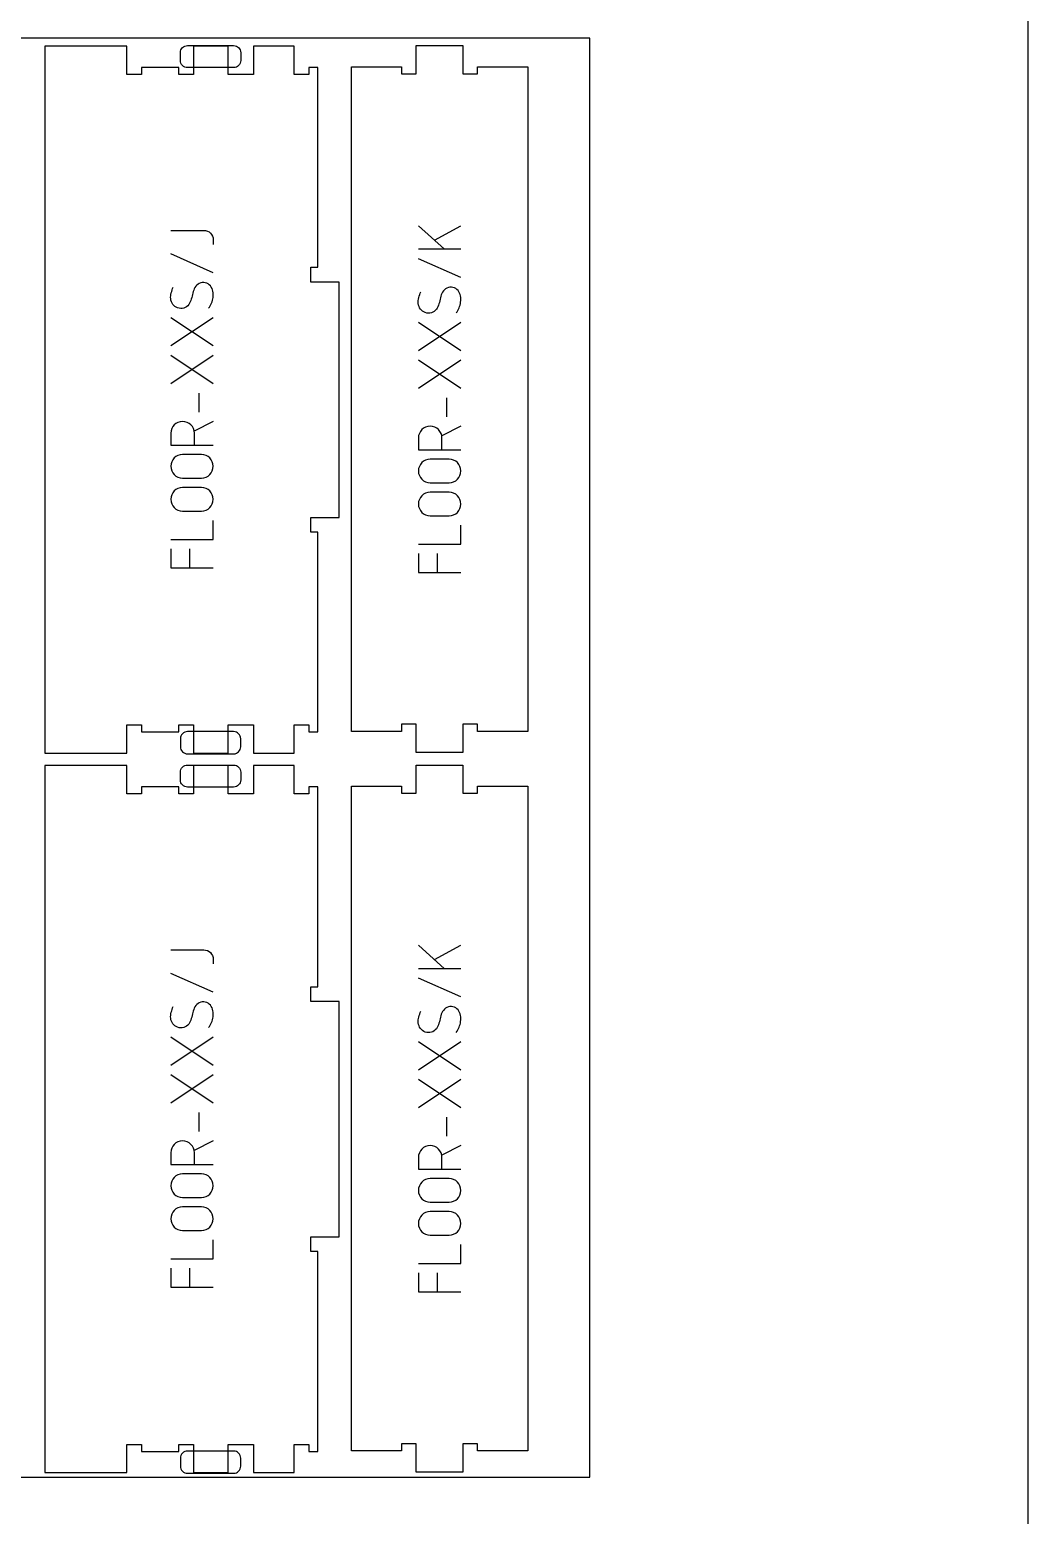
# Model space of a CAD drawing. Extents: x 0 to 12757, y 0 to 30003.
# Drawn here: x 2337 to 3183, y 11963 to 13223 of the extents above; entities that cross this region are included whole.
import ezdxf

# ---------------------------------------------------------------- set-up
doc = ezdxf.new("R2010")
doc.units = 0
for name, color, linetype in [('0_SHEET_SPRUCEPLY_2440X122', 1, 'CONTINUOUS'), ('1_ANYTOOL_1MMDEEP_LABELS_S', 2, 'CONTINUOUS'), ('4_ANYTOOL_CUTTHROUGH_OUTSI', 5, 'CONTINUOUS'), ('5_ANYTOOL_HALF_MILL_9MM_IN', 70, 'CONTINUOUS'), ('DONOTCUT', 7, 'CONTINUOUS')]:
    doc.layers.add(name, color=color, linetype=linetype)

msp = doc.modelspace()

# ---------------------------------------------------------------- linework, layer by layer
at = {"layer": '0_SHEET_SPRUCEPLY_2440X122'}
msp.add_lwpolyline([(371.7, 13215.6), (371.7, 11995.6), (2811.7, 11995.6), (2811.7, 13215.6)], close=True, dxfattribs=at)
at = {"layer": '1_ANYTOOL_1MMDEEP_LABELS_S', "color": 2}
for points in [[(2456.2, 13052.7), (2484.2, 13052.7, -0.414214), (2492.2, 13044.7), (2492.2, 13040.7)], [(2488.2, 12986.7, 0.136555), (2492, 12995.9, 0.071716), (2491.9, 13001.1, 0.133522), (2489.8, 13005.7, 0.344001), (2480.4, 13007.8, 0.153745), (2476.7, 13004.3, 0.071568), (2474.9, 12999.6, -0.00912), (2473.6, 12994.4, -0.090615), (2471.4, 12989.8, -0.340346), (2462, 12987, -0.284273), (2456.1, 12994.7, -0.092596), (2456.6, 12999.7, -0.017533), (2458.2, 13004.7)], [(2698.2, 12982.7, 0.136555), (2702, 12991.9, 0.071716), (2701.9, 12997.1, 0.133522), (2699.8, 13001.7, 0.344001), (2690.4, 13003.8, 0.153745), (2686.7, 13000.3, 0.071568), (2684.9, 12995.6, -0.00912), (2683.6, 12990.4, -0.090615), (2681.4, 12985.8, -0.340346), (2672, 12983, -0.284273), (2666.1, 12990.7, -0.092596), (2666.6, 12995.7, -0.017533), (2668.2, 13000.7)], [(2476.2, 12870.7), (2476.2, 12880.7, 1), (2456.2, 12880.7), (2456.2, 12870.7), (2492.2, 12870.7)], [(2686.2, 12866.7), (2686.2, 12876.7, 1), (2666.2, 12876.7), (2666.2, 12866.7), (2702.2, 12866.7)], [(2456.2, 12442.7), (2484.2, 12442.7, -0.414214), (2492.2, 12434.7), (2492.2, 12430.7)], [(2488.2, 12376.7, 0.136555), (2492, 12385.9, 0.071716), (2491.9, 12391.1, 0.133522), (2489.8, 12395.7, 0.344001), (2480.4, 12397.8, 0.153745), (2476.7, 12394.3, 0.071568), (2474.9, 12389.6, -0.00912), (2473.6, 12384.4, -0.090615), (2471.4, 12379.8, -0.340346), (2462, 12377, -0.284273), (2456.1, 12384.7, -0.092596), (2456.6, 12389.7, -0.017533), (2458.2, 12394.7)], [(2698.2, 12372.7, 0.136555), (2702, 12381.9, 0.071716), (2701.9, 12387.1, 0.133522), (2699.8, 12391.7, 0.344001), (2690.4, 12393.8, 0.153745), (2686.7, 12390.3, 0.071568), (2684.9, 12385.6, -0.00912), (2683.6, 12380.4, -0.090615), (2681.4, 12375.8, -0.340346), (2672, 12373, -0.284273), (2666.1, 12380.7, -0.092596), (2666.6, 12385.7, -0.017533), (2668.2, 12390.7)], [(2476.2, 12260.7), (2476.2, 12270.7, 1), (2456.2, 12270.7), (2456.2, 12260.7), (2492.2, 12260.7)], [(2686.2, 12256.7), (2686.2, 12266.7, 1), (2666.2, 12266.7), (2666.2, 12256.7), (2702.2, 12256.7)]]:
    msp.add_lwpolyline(points, format="xyb", dxfattribs=at)
for points in [[(2666.2, 13056.7), (2688.2, 13036.7)], [(2679.7, 13044.4), (2702.2, 13056.7)], [(2492.2, 13016.7), (2456.2, 13032.7)], [(2702.2, 13036.7), (2666.2, 13036.7)], [(2702.2, 13012.7), (2666.2, 13028.7)], [(2492.2, 12978.7), (2456.2, 12954.7)], [(2492.2, 12954.7), (2456.2, 12978.7)], [(2702.2, 12974.7), (2666.2, 12950.7)], [(2702.2, 12950.7), (2666.2, 12974.7)], [(2492.2, 12946.7), (2456.2, 12922.7)], [(2492.2, 12922.7), (2456.2, 12946.7)], [(2702.2, 12942.7), (2666.2, 12918.7)], [(2702.2, 12918.7), (2666.2, 12942.7)], [(2480.2, 12898.7), (2480.2, 12914.7)], [(2690.2, 12894.7), (2690.2, 12910.7)], [(2492.2, 12890.7), (2476, 12882.6)], [(2702.2, 12886.7), (2686, 12878.6)], [(2456.2, 12790.7), (2492.2, 12790.7), (2492.2, 12806.7)], [(2666.2, 12786.7), (2702.2, 12786.7), (2702.2, 12802.7)], [(2456.2, 12782.7), (2456.2, 12766.7), (2492.2, 12766.7)], [(2472.2, 12782.7), (2472.2, 12766.7)], [(2666.2, 12778.7), (2666.2, 12762.7), (2702.2, 12762.7)], [(2682.2, 12778.7), (2682.2, 12762.7)], [(2666.2, 12446.7), (2688.2, 12426.7)], [(2679.7, 12434.4), (2702.2, 12446.7)], [(2492.2, 12406.7), (2456.2, 12422.7)], [(2702.2, 12426.7), (2666.2, 12426.7)], [(2702.2, 12402.7), (2666.2, 12418.7)], [(2492.2, 12368.7), (2456.2, 12344.7)], [(2492.2, 12344.7), (2456.2, 12368.7)], [(2702.2, 12364.7), (2666.2, 12340.7)], [(2702.2, 12340.7), (2666.2, 12364.7)], [(2492.2, 12336.7), (2456.2, 12312.7)], [(2492.2, 12312.7), (2456.2, 12336.7)], [(2702.2, 12332.7), (2666.2, 12308.7)], [(2702.2, 12308.7), (2666.2, 12332.7)], [(2480.2, 12288.7), (2480.2, 12304.7)], [(2690.2, 12284.7), (2690.2, 12300.7)], [(2492.2, 12280.7), (2476, 12272.6)], [(2702.2, 12276.7), (2686, 12268.6)], [(2456.2, 12180.7), (2492.2, 12180.7), (2492.2, 12196.7)], [(2666.2, 12176.7), (2702.2, 12176.7), (2702.2, 12192.7)], [(2456.2, 12172.7), (2456.2, 12156.7), (2492.2, 12156.7)], [(2472.2, 12172.7), (2472.2, 12156.7)], [(2666.2, 12168.7), (2666.2, 12152.7), (2702.2, 12152.7)], [(2682.2, 12168.7), (2682.2, 12152.7)]]:
    msp.add_lwpolyline(points, dxfattribs=at)
for points in [[(2482.2, 12842.7, 1), (2482.2, 12862.7), (2466.2, 12862.7, 1), (2466.2, 12842.7)], [(2692.2, 12838.7, 1), (2692.2, 12858.7), (2676.2, 12858.7, 1), (2676.2, 12838.7)], [(2482.2, 12814.7, 1), (2482.2, 12834.7), (2466.2, 12834.7, 1), (2466.2, 12814.7)], [(2692.2, 12810.7, 1), (2692.2, 12830.7), (2676.2, 12830.7, 1), (2676.2, 12810.7)], [(2482.2, 12232.7, 1), (2482.2, 12252.7), (2466.2, 12252.7, 1), (2466.2, 12232.7)], [(2692.2, 12228.7, 1), (2692.2, 12248.7), (2676.2, 12248.7, 1), (2676.2, 12228.7)], [(2482.2, 12204.7, 1), (2482.2, 12224.7), (2466.2, 12224.7, 1), (2466.2, 12204.7)], [(2692.2, 12200.7, 1), (2692.2, 12220.7), (2676.2, 12220.7, 1), (2676.2, 12200.7)]]:
    msp.add_lwpolyline(points, format="xyb", close=True, dxfattribs=at)
at = {"layer": '4_ANYTOOL_CUTTHROUGH_OUTSI'}
for points in [[(2349.4, 13208.9), (2349.4, 12609.4), (2418.9, 12609.4), (2418.9, 12633.4), (2431.4, 12633.4), (2431.4, 12627.4), (2462.9, 12627.4), (2462.9, 12633.4), (2475.4, 12633.4), (2475.4, 12609.4), (2504.9, 12609.4), (2504.9, 12633.4), (2526.4, 12633.4), (2526.4, 12609.4), (2560.9, 12609.4), (2560.9, 12633.4), (2573.4, 12633.4), (2573.4, 12627.4), (2580.9, 12627.4), (2580.9, 12796.9), (2574.9, 12796.9), (2574.9, 12809.4), (2598.9, 12809.4), (2598.9, 13008.9), (2574.9, 13008.9), (2574.9, 13021.4), (2580.9, 13021.4), (2580.9, 13190.9), (2573.4, 13190.9), (2573.4, 13184.9), (2560.9, 13184.9), (2560.9, 13208.9), (2526.4, 13208.9), (2526.4, 13184.9), (2504.9, 13184.9), (2504.9, 13208.9), (2475.4, 13208.9), (2475.4, 13184.9), (2462.9, 13184.9), (2462.9, 13190.9), (2431.4, 13190.9), (2431.4, 13184.9), (2418.9, 13184.9), (2418.9, 13208.9)], [(2349.4, 12598.9), (2349.4, 11999.4), (2418.9, 11999.4), (2418.9, 12023.4), (2431.4, 12023.4), (2431.4, 12017.4), (2462.9, 12017.4), (2462.9, 12023.4), (2475.4, 12023.4), (2475.4, 11999.4), (2504.9, 11999.4), (2504.9, 12023.4), (2526.4, 12023.4), (2526.4, 11999.4), (2560.9, 11999.4), (2560.9, 12023.4), (2573.4, 12023.4), (2573.4, 12017.4), (2580.9, 12017.4), (2580.9, 12186.9), (2574.9, 12186.9), (2574.9, 12199.4), (2598.9, 12199.4), (2598.9, 12398.9), (2574.9, 12398.9), (2574.9, 12411.4), (2580.9, 12411.4), (2580.9, 12580.9), (2573.4, 12580.9), (2573.4, 12574.9), (2560.9, 12574.9), (2560.9, 12598.9), (2526.4, 12598.9), (2526.4, 12574.9), (2504.9, 12574.9), (2504.9, 12598.9), (2475.4, 12598.9), (2475.4, 12574.9), (2462.9, 12574.9), (2462.9, 12580.9), (2431.4, 12580.9), (2431.4, 12574.9), (2418.9, 12574.9), (2418.9, 12598.9)]]:
    msp.add_lwpolyline(points, close=True, dxfattribs=at)
at = {"layer": '4_ANYTOOL_CUTTHROUGH_OUTSI', "color": 5}
for points in [[(2651.9, 12627.9), (2609.4, 12627.9), (2609.4, 13191.4), (2651.9, 13191.4), (2651.9, 13185.4), (2664.4, 13185.4), (2664.4, 13209.4), (2703.9, 13209.4), (2703.9, 13185.4), (2716.4, 13185.4), (2716.4, 13191.4), (2758.9, 13191.4), (2758.9, 12627.9), (2716.4, 12627.9), (2716.4, 12633.9), (2703.9, 12633.9), (2703.9, 12609.9), (2664.4, 12609.9), (2664.4, 12633.9), (2651.9, 12633.9)], [(2651.9, 12017.9), (2609.4, 12017.9), (2609.4, 12581.4), (2651.9, 12581.4), (2651.9, 12575.4), (2664.4, 12575.4), (2664.4, 12599.4), (2703.9, 12599.4), (2703.9, 12575.4), (2716.4, 12575.4), (2716.4, 12581.4), (2758.9, 12581.4), (2758.9, 12017.9), (2716.4, 12017.9), (2716.4, 12023.9), (2703.9, 12023.9), (2703.9, 11999.9), (2664.4, 11999.9), (2664.4, 12023.9), (2651.9, 12023.9)]]:
    msp.add_lwpolyline(points, close=True, dxfattribs=at)
at = {"layer": '5_ANYTOOL_HALF_MILL_9MM_IN', "color": 3}
for points in [[(2470.4, 13190.7, -0.414214), (2464.4, 13196.7), (2464.4, 13203.4, -0.414214), (2470.4, 13209.4), (2509.5, 13209.4, -0.414214), (2515.5, 13203.4), (2515.5, 13196.7, -0.414214), (2509.5, 13190.7)], [(2470.4, 12627.7, 0.414214), (2464.4, 12621.7), (2464.4, 12614.9, 0.414214), (2470.4, 12608.9), (2509.5, 12608.9, 0.414214), (2515.5, 12614.9), (2515.5, 12621.7, 0.414214), (2509.5, 12627.7)], [(2470.4, 12580.7, -0.414214), (2464.4, 12586.7), (2464.4, 12593.4, -0.414214), (2470.4, 12599.4), (2509.5, 12599.4, -0.414214), (2515.5, 12593.4), (2515.5, 12586.7, -0.414214), (2509.5, 12580.7)], [(2470.4, 12017.7, 0.414214), (2464.4, 12011.7), (2464.4, 12004.9, 0.414214), (2470.4, 11998.9), (2509.5, 11998.9, 0.414214), (2515.5, 12004.9), (2515.5, 12011.7, 0.414214), (2509.5, 12017.7)]]:
    msp.add_lwpolyline(points, format="xyb", close=True, dxfattribs=at)
at = {"layer": 'DONOTCUT'}
msp.add_lwpolyline([(0, 0), (3183.4, 0), (3183.4, 13863.5), (0, 13863.5)], close=True, dxfattribs=at)

doc.saveas('drawing.dxf')
